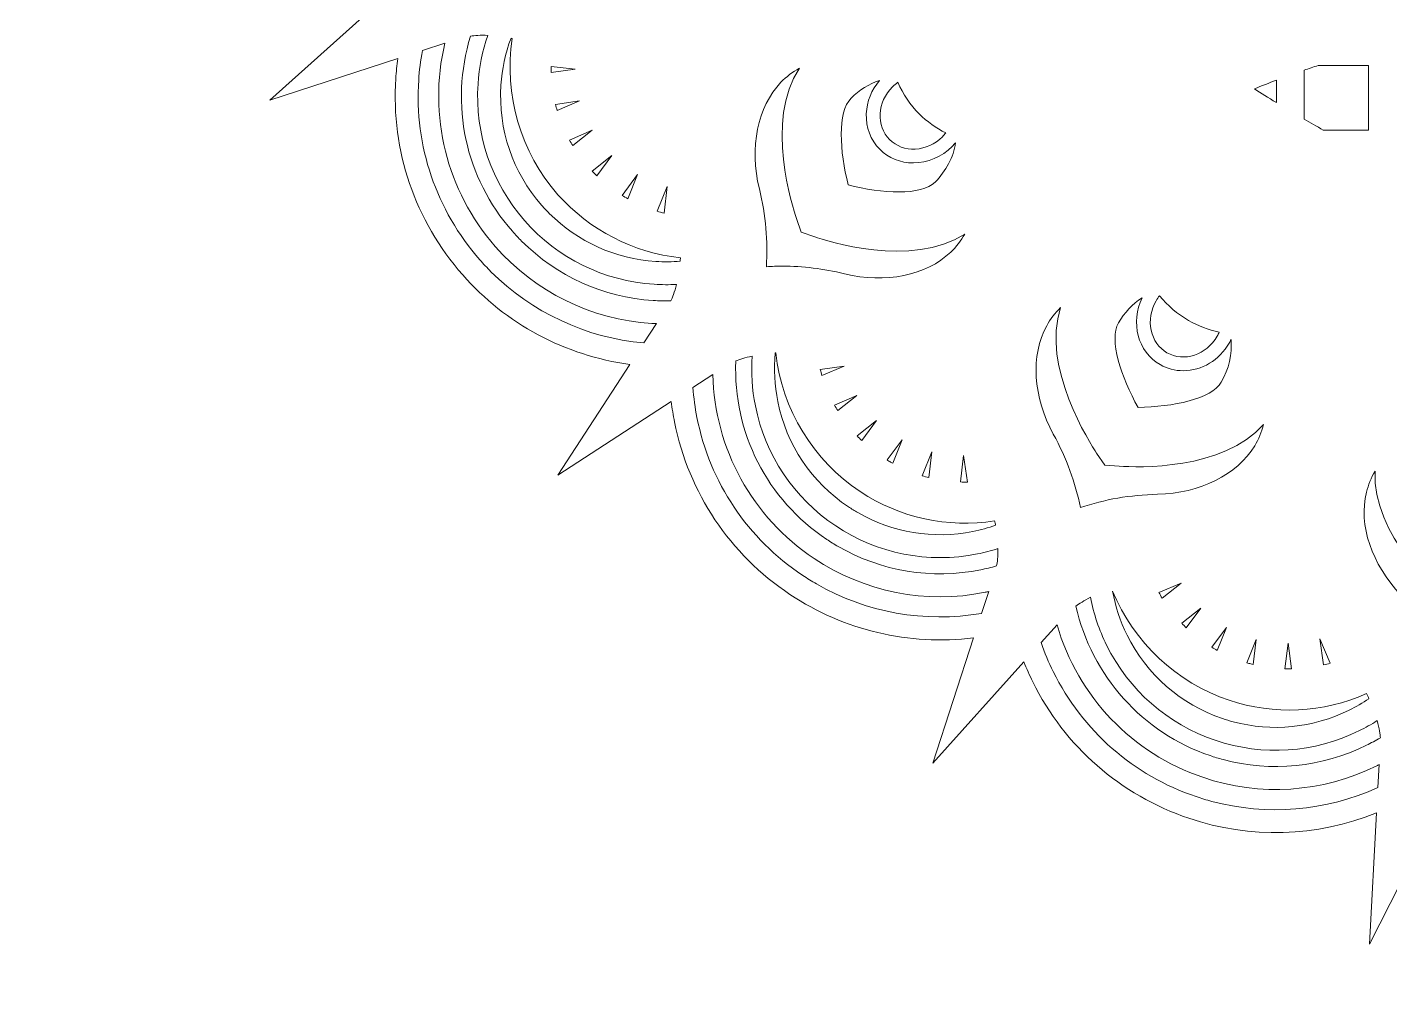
# Model space of a CAD drawing. Header units: millimetres. Extents: x 146 to 1170, y -927 to -143.
# Drawn here: x 579.5 to 722.9, y -926.6 to -823.7 of the extents above; entities that cross this region are included whole.
import ezdxf

# ---------------------------------------------------------------- set-up
doc = ezdxf.new("R2010")
doc.units = ezdxf.units.MM
doc.header["$MEASUREMENT"] = 0
doc.layers.add('Layer 1', color=7, linetype='Continuous')

msp = doc.modelspace()

# ---------------------------------------------------------------- linework, layer by layer
at = {"layer": 'Layer 1', "lineweight": 0}
for points, knots in [([(941.37, -778.97), (942.15, -778.41), (942.88, -777.83), (943.56, -777.23), (949.28, -772.21), (952.7, -765.25), (953.19, -757.65), (953.63, -750.92), (951.66, -744.26), (947.64, -738.84), (947.64, -738.84), (960.55, -736.11), (960.55, -736.11), (960.55, -736.11), (946.72, -733.18), (946.72, -733.18), (947.32, -732.45), (947.88, -731.7), (948.38, -730.95), (952.6, -724.62), (954.11, -717.01), (952.62, -709.54), (951.29, -702.91), (947.64, -696.97), (942.33, -692.77), (942.33, -692.77), (954.05, -686.81), (954.05, -686.81), (954.05, -686.81), (940.05, -687.55), (940.05, -687.55), (940.43, -686.7), (940.77, -685.84), (941.05, -685), (943.5, -677.79), (942.98, -670.05), (939.61, -663.22), (936.6, -657.13), (931.51, -652.33), (925.24, -649.66), (925.24, -649.66), (935.02, -640.86), (935.02, -640.86), (935.02, -640.86), (921.78, -645.18), (921.78, -645.18), (921.93, -644.27), (922.03, -643.37), (922.09, -642.51), (922.58, -634.91), (920.08, -627.57), (915.05, -621.85), (910.54, -616.72), (904.35, -613.39), (897.57, -612.45), (897.57, -612.45), (904.75, -601.41), (904.75, -601.41), (904.75, -601.41), (893.16, -608.95), (893.16, -608.95), (893.06, -608.06), (892.93, -607.2), (892.77, -606.38), (891.28, -598.91), (886.96, -592.47), (880.62, -588.24), (874.91, -584.43), (868.03, -582.82), (861.2, -583.7), (861.2, -583.7), (865.3, -571.13), (865.3, -571.13), (865.3, -571.13), (856.1, -581.36), (856.1, -581.36), (855.79, -580.56), (855.45, -579.79), (855.1, -579.07), (851.72, -572.24), (845.89, -567.13), (838.67, -564.69), (832.13, -562.47), (825.04, -562.72), (818.65, -565.36), (818.65, -565.36), (819.35, -552.1), (819.35, -552.1), (819.35, -552.1), (813.15, -564.31), (813.15, -564.31), (812.66, -563.64), (812.15, -563.01), (811.64, -562.43), (806.61, -556.71), (799.66, -553.29), (792.05, -552.8), (785.13, -552.35), (778.32, -554.44), (772.81, -558.68), (772.81, -558.68), (770.05, -545.61), (770.05, -545.61), (770.05, -545.61), (767.22, -558.97), (767.22, -558.97), (766.61, -558.48), (765.98, -558.03), (765.36, -557.61), (759.02, -553.39), (751.42, -551.88), (743.95, -553.37), (737.12, -554.74), (731.06, -558.54), (726.84, -564.1), (726.84, -564.1), (720.74, -552.1), (720.74, -552.1), (720.74, -552.1), (721.47, -565.72), (721.47, -565.72), (720.78, -565.43), (720.09, -565.17), (719.41, -564.94), (712.19, -562.5), (704.46, -563.01), (697.63, -566.39), (691.37, -569.48), (686.49, -574.74), (683.86, -581.22), (683.86, -581.22), (674.8, -571.14), (674.8, -571.14), (674.8, -571.14), (679.03, -584.12), (679.03, -584.12), (678.33, -584.02), (677.62, -583.95), (676.92, -583.9), (669.32, -583.41), (661.98, -585.91), (656.26, -590.94), (651, -595.56), (647.65, -601.91), (646.8, -608.86), (646.8, -608.86), (635.34, -601.41), (635.34, -601.41), (635.34, -601.41), (642.81, -612.89), (642.81, -612.89), (642.14, -612.98), (641.46, -613.09), (640.79, -613.22), (633.32, -614.71), (626.88, -619.03), (622.65, -625.37), (618.77, -631.18), (617.18, -638.19), (618.15, -645.12), (618.15, -645.12), (605.07, -640.86), (605.07, -640.86), (605.07, -640.86), (615.31, -650.06), (615.31, -650.06), (614.68, -650.32), (614.07, -650.6), (613.47, -650.89), (606.65, -654.27), (601.54, -660.1), (599.1, -667.32), (596.86, -673.93), (597.13, -681.1), (599.85, -687.54), (599.85, -687.54), (586.04, -686.81), (586.04, -686.81), (586.04, -686.81), (598.39, -693.08), (598.39, -693.08), (597.85, -693.49), (597.34, -693.91), (596.84, -694.35), (591.12, -699.38), (587.7, -706.33), (587.2, -713.94), (586.75, -720.89), (588.86, -727.72), (593.14, -733.23), (593.14, -733.23), (579.55, -736.11), (579.55, -736.11), (579.55, -736.11), (593.19, -739), (593.19, -739), (592.78, -739.53), (592.39, -740.08), (592.02, -740.63), (587.8, -746.97), (586.29, -754.57), (587.78, -762.04), (589.14, -768.85), (592.92, -774.89), (598.45, -779.1), (598.45, -779.1), (586.04, -785.42), (586.04, -785.42), (586.04, -785.42), (600.07, -784.67), (600.07, -784.67), (599.8, -785.3), (599.56, -785.94), (599.35, -786.58), (596.9, -793.8), (597.42, -801.53), (600.79, -808.36), (603.85, -814.55), (609.04, -819.39), (615.44, -822.04), (615.44, -822.04), (605.07, -831.36), (605.07, -831.36), (605.07, -831.36), (618.52, -826.98), (618.52, -826.98), (618.43, -827.68), (618.36, -828.38), (618.31, -829.07), (617.82, -836.67), (620.32, -844.01), (625.35, -849.73), (629.88, -854.89), (636.11, -858.22), (642.94, -859.15), (642.94, -859.15), (635.34, -870.81), (635.34, -870.81), (635.34, -870.81), (647.28, -863.05), (647.28, -863.05), (647.37, -863.78), (647.49, -864.5), (647.63, -865.2), (649.12, -872.67), (653.44, -879.12), (659.77, -883.34), (665.46, -887.13), (672.3, -888.75), (679.09, -887.9), (679.09, -887.9), (674.8, -901.09), (674.8, -901.09), (674.8, -901.09), (684.37, -890.43), (684.37, -890.43), (684.66, -891.16), (684.97, -891.85), (685.3, -892.52), (688.68, -899.35), (694.51, -904.45), (701.73, -906.89), (708.16, -909.07), (715.16, -908.87), (721.48, -906.33), (721.48, -906.33), (720.74, -920.12), (720.74, -920.12), (720.74, -920.12), (727.26, -907.3), (727.26, -907.3), (727.75, -907.95), (728.25, -908.58), (728.76, -909.15), (733.79, -914.87), (740.74, -918.3), (748.34, -918.79), (755.09, -919.22), (761.78, -917.24), (767.21, -913.19), (767.21, -913.19), (770.05, -926.61), (770.05, -926.61), (770.05, -926.61), (773.03, -912.5), (773.03, -912.5), (773.7, -913.03), (774.37, -913.52), (775.04, -913.97), (781.38, -918.19), (788.98, -919.7), (796.45, -918.21), (803.06, -916.89), (808.98, -913.26), (813.18, -907.97), (813.18, -907.97), (819.35, -920.12), (819.35, -920.12), (819.35, -920.12), (818.58, -905.7), (818.58, -905.7), (819.4, -906.06), (820.2, -906.38), (820.99, -906.64), (828.2, -909.09), (835.94, -908.57), (842.77, -905.2), (848.79, -902.22), (853.56, -897.2), (856.25, -891.02), (856.25, -891.02), (865.3, -901.09), (865.3, -901.09), (865.3, -901.09), (860.83, -887.38), (860.83, -887.38), (861.73, -887.52), (862.62, -887.62), (863.48, -887.68), (871.08, -888.17), (878.42, -885.67), (884.14, -880.64), (889.18, -876.22), (892.49, -870.14), (893.49, -863.49), (893.49, -863.49), (904.75, -870.81), (904.75, -870.81), (904.75, -870.81), (896.91, -858.76), (896.91, -858.76), (897.84, -858.67), (898.75, -858.53), (899.61, -858.36), (907.08, -856.87), (913.52, -852.55), (917.75, -846.22), (921.47, -840.63), (923.1, -833.91), (922.35, -827.23), (922.35, -827.23), (935.03, -831.36), (935.03, -831.36), (935.03, -831.36), (924.38, -821.79), (924.38, -821.79), (925.27, -821.46), (926.12, -821.09), (926.92, -820.69), (933.75, -817.31), (938.86, -811.48), (941.3, -804.26), (943.46, -797.9), (943.28, -790.97), (940.82, -784.71), (940.82, -784.71), (954.05, -785.42), (954.05, -785.42), (954.05, -785.42), (941.37, -778.97), (941.37, -778.97)], [0, 0, 0, 0, 1, 1, 1, 2, 2, 2, 3, 3, 3, 4, 4, 4, 5, 5, 5, 6, 6, 6, 7, 7, 7, 8, 8, 8, 9, 9, 9, 10, 10, 10, 11, 11, 11, 12, 12, 12, 13, 13, 13, 14, 14, 14, 15, 15, 15, 16, 16, 16, 17, 17, 17, 18, 18, 18, 19, 19, 19, 20, 20, 20, 21, 21, 21, 22, 22, 22, 23, 23, 23, 24, 24, 24, 25, 25, 25, 26, 26, 26, 27, 27, 27, 28, 28, 28, 29, 29, 29, 30, 30, 30, 31, 31, 31, 32, 32, 32, 33, 33, 33, 34, 34, 34, 35, 35, 35, 36, 36, 36, 37, 37, 37, 38, 38, 38, 39, 39, 39, 40, 40, 40, 41, 41, 41, 42, 42, 42, 43, 43, 43, 44, 44, 44, 45, 45, 45, 46, 46, 46, 47, 47, 47, 48, 48, 48, 49, 49, 49, 50, 50, 50, 51, 51, 51, 52, 52, 52, 53, 53, 53, 54, 54, 54, 55, 55, 55, 56, 56, 56, 57, 57, 57, 58, 58, 58, 59, 59, 59, 60, 60, 60, 61, 61, 61, 62, 62, 62, 63, 63, 63, 64, 64, 64, 65, 65, 65, 66, 66, 66, 67, 67, 67, 68, 68, 68, 69, 69, 69, 70, 70, 70, 71, 71, 71, 72, 72, 72, 73, 73, 73, 74, 74, 74, 75, 75, 75, 76, 76, 76, 77, 77, 77, 78, 78, 78, 79, 79, 79, 80, 80, 80, 81, 81, 81, 82, 82, 82, 83, 83, 83, 84, 84, 84, 85, 85, 85, 86, 86, 86, 87, 87, 87, 88, 88, 88, 89, 89, 89, 90, 90, 90, 91, 91, 91, 92, 92, 92, 93, 93, 93, 94, 94, 94, 95, 95, 95, 96, 96, 96, 97, 97, 97, 98, 98, 98, 99, 99, 99, 100, 100, 100, 101, 101, 101, 102, 102, 102, 103, 103, 103, 104, 104, 104, 105, 105, 105, 106, 106, 106, 107, 107, 107, 108, 108, 108, 109, 109, 109, 110, 110, 110, 111, 111, 111, 112, 112, 112, 113, 113, 113, 114, 114, 114, 115, 115, 115, 116, 116, 116, 117, 117, 117, 118, 118, 118, 119, 119, 119, 120, 120, 120, 120]), ([(644.4, -856.89), (638.32, -856.34), (632.61, -853.68), (628.32, -849.39), (627.92, -848.99), (627.53, -848.57), (627.16, -848.14), (622.55, -842.9), (620.27, -836.18), (620.72, -829.22), (620.78, -828.22), (620.91, -827.18), (621.11, -826.14), (621.11, -826.14), (623.47, -825.37), (623.47, -825.37), (621.68, -832.94), (623.64, -840.89), (628.77, -846.73), (632.99, -851.54), (638.84, -854.42), (645.23, -854.83), (645.4, -854.84), (645.56, -854.85), (645.73, -854.85), (645.73, -854.85), (644.4, -856.89), (644.4, -856.89)], [0, 0, 0, 0, 1, 1, 1, 2, 2, 2, 3, 3, 3, 4, 4, 4, 5, 5, 5, 6, 6, 6, 7, 7, 7, 8, 8, 8, 9, 9, 9, 9]), ([(647.24, -852.46), (646.62, -852.48), (645.99, -852.46), (645.39, -852.42), (640.15, -852.09), (635.24, -849.87), (631.55, -846.18), (631.22, -845.84), (630.89, -845.49), (630.58, -845.14), (625.61, -839.49), (623.97, -831.82), (626.17, -824.6), (626.6, -824.55), (627.21, -824.5), (627.98, -824.53), (627.42, -826.19), (627.08, -827.9), (626.96, -829.63), (626.62, -834.92), (628.36, -840.03), (631.86, -844.01), (635.36, -848), (640.2, -850.38), (645.5, -850.72), (646.27, -850.77), (647.06, -850.77), (647.85, -850.73), (647.64, -851.55), (647.4, -852.13), (647.24, -852.46)], [0, 0, 0, 0, 1, 1, 1, 2, 2, 2, 3, 3, 3, 4, 4, 4, 5, 5, 5, 6, 6, 6, 7, 7, 7, 8, 8, 8, 9, 9, 9, 10, 10, 10, 10]), ([(648.23, -848.29), (647.37, -848.36), (646.5, -848.37), (645.65, -848.32), (641.42, -848.04), (637.44, -846.25), (634.46, -843.26), (634.19, -842.99), (633.92, -842.71), (633.67, -842.42), (630.6, -838.92), (629.07, -834.43), (629.37, -829.78), (629.48, -828.1), (629.83, -826.43), (630.43, -824.83), (630.47, -824.84), (630.51, -824.85), (630.56, -824.86), (629.65, -830.74), (631.44, -836.86), (635.37, -841.29), (638.71, -845.04), (643.27, -847.39), (648.25, -847.92), (648.24, -848.04), (648.24, -848.17), (648.23, -848.29)], [0, 0, 0, 0, 1, 1, 1, 2, 2, 2, 3, 3, 3, 4, 4, 4, 5, 5, 5, 6, 6, 6, 7, 7, 7, 8, 8, 8, 9, 9, 9, 9]), ([(634.65, -828.45), (634.64, -828.23), (634.64, -828.01), (634.64, -827.79), (634.64, -827.79), (637.17, -828.09), (637.17, -828.09), (637.17, -828.09), (634.65, -828.45), (634.65, -828.45)], [0, 0, 0, 0, 1, 1, 1, 2, 2, 2, 3, 3, 3, 3]), ([(656.55, -840.67), (655.49, -836.33), (656.37, -832.04), (658.82, -829.47), (659.39, -828.88), (660.04, -828.39), (660.77, -827.99), (657.07, -833.5), (660.07, -842.71), (660.45, -843.79), (660.45, -843.79), (660.94, -845.23), (660.94, -845.23), (660.94, -845.23), (662.38, -845.73), (662.38, -845.73), (663.46, -846.1), (672.63, -849.08), (678.15, -845.43), (677.75, -846.14), (677.26, -846.78), (676.68, -847.33), (674.11, -849.8), (669.82, -850.67), (665.49, -849.61), (663.3, -849.08), (661.11, -848.81), (658.98, -848.81), (658.42, -848.81), (657.85, -848.83), (657.29, -848.87), (657.47, -846.22), (657.22, -843.46), (656.55, -840.67)], [0, 0, 0, 0, 1, 1, 1, 2, 2, 2, 3, 3, 3, 4, 4, 4, 5, 5, 5, 6, 6, 6, 7, 7, 7, 8, 8, 8, 9, 9, 9, 10, 10, 10, 11, 11, 11, 11]), ([(715.86, -834.49), (715.18, -834.11), (714.5, -833.73), (713.84, -833.35), (713.84, -833.35), (713.84, -828.2), (713.84, -828.2), (714.33, -828.03), (714.83, -827.86), (715.33, -827.7), (715.33, -827.7), (720.63, -827.7), (720.63, -827.7), (720.63, -827.7), (720.63, -834.49), (720.63, -834.49), (720.63, -834.49), (715.86, -834.49), (715.86, -834.49)], [0, 0, 0, 0, 1, 1, 1, 2, 2, 2, 3, 3, 3, 4, 4, 4, 5, 5, 5, 6, 6, 6, 6]), ([(676.84, -836.22), (676.96, -836.09), (677.08, -835.96), (677.2, -835.82), (676.95, -837.35), (676.2, -838.8), (675.03, -839.97), (673.58, -841.42), (669.43, -841.17), (665.9, -840.27), (665, -836.75), (664.75, -832.6), (666.2, -831.14), (667.06, -830.29), (668.08, -829.65), (669.19, -829.27), (668.35, -830.27), (667.86, -831.49), (667.8, -832.77), (667.74, -834.21), (668.25, -835.55), (669.22, -836.52), (670.14, -837.44), (671.4, -837.95), (672.75, -837.95), (674.25, -837.95), (675.74, -837.32), (676.84, -836.22)], [0, 0, 0, 0, 1, 1, 1, 2, 2, 2, 3, 3, 3, 4, 4, 4, 5, 5, 5, 6, 6, 6, 7, 7, 7, 8, 8, 8, 9, 9, 9, 9]), ([(675.81, -835.19), (675.02, -835.98), (674.01, -836.44), (672.95, -836.49), (671.91, -836.55), (670.95, -836.19), (670.25, -835.5), (668.8, -834.05), (668.94, -831.55), (670.56, -829.94), (670.72, -829.77), (670.91, -829.61), (671.11, -829.47), (671.66, -830.72), (672.41, -831.83), (673.37, -832.79), (674.18, -833.6), (675.12, -834.28), (676.16, -834.8), (676.05, -834.94), (675.93, -835.07), (675.81, -835.19)], [0, 0, 0, 0, 1, 1, 1, 2, 2, 2, 3, 3, 3, 4, 4, 4, 5, 5, 5, 6, 6, 6, 7, 7, 7, 7]), ([(710.93, -829.25), (710.93, -829.25), (710.93, -831.6), (710.93, -831.6), (710.07, -831.07), (709.32, -830.6), (708.63, -830.15), (709.39, -829.84), (710.16, -829.54), (710.93, -829.25)], [0, 0, 0, 0, 1, 1, 1, 2, 2, 2, 3, 3, 3, 3]), ([(637.65, -831.42), (637.65, -831.42), (635.28, -832.44), (635.28, -832.44), (635.22, -832.22), (635.16, -832.01), (635.11, -831.79), (635.11, -831.79), (637.65, -831.42), (637.65, -831.42)], [0, 0, 0, 0, 1, 1, 1, 2, 2, 2, 3, 3, 3, 3]), ([(638.97, -834.52), (638.97, -834.52), (636.92, -836.13), (636.92, -836.13), (636.8, -835.94), (636.69, -835.74), (636.58, -835.54), (636.58, -835.54), (638.97, -834.52), (638.97, -834.52)], [0, 0, 0, 0, 1, 1, 1, 2, 2, 2, 3, 3, 3, 3]), ([(641.05, -837.17), (641.05, -837.17), (639.45, -839.3), (639.45, -839.3), (639.38, -839.24), (639.32, -839.17), (639.26, -839.11), (639.16, -839.01), (639.06, -838.91), (638.96, -838.81), (638.96, -838.81), (641.05, -837.17), (641.05, -837.17)], [0, 0, 0, 0, 1, 1, 1, 2, 2, 2, 3, 3, 3, 4, 4, 4, 4]), ([(643.74, -839.18), (643.74, -839.18), (642.72, -841.73), (642.72, -841.73), (642.51, -841.61), (642.31, -841.49), (642.11, -841.36), (642.11, -841.36), (643.74, -839.18), (643.74, -839.18)], [0, 0, 0, 0, 1, 1, 1, 2, 2, 2, 3, 3, 3, 3]), ([(646.86, -840.44), (646.86, -840.44), (646.53, -843.23), (646.53, -843.23), (646.29, -843.17), (646.05, -843.11), (645.82, -843.04), (645.82, -843.04), (646.86, -840.44), (646.86, -840.44)], [0, 0, 0, 0, 1, 1, 1, 2, 2, 2, 3, 3, 3, 3]), ([(694.32, -854.77), (694.95, -853.69), (695.8, -852.79), (696.81, -852.13), (695.56, -854.73), (696.35, -857.81), (698.7, -859.17), (699.43, -859.59), (700.27, -859.81), (701.12, -859.81), (703.08, -859.81), (704.94, -858.7), (705.97, -856.9), (706.04, -856.79), (706.1, -856.66), (706.16, -856.54), (706.29, -858.06), (705.94, -859.62), (705.13, -861.01), (704.11, -862.78), (700.03, -863.61), (696.39, -863.67), (694.61, -860.49), (693.3, -856.55), (694.32, -854.77)], [0, 0, 0, 0, 1, 1, 1, 2, 2, 2, 3, 3, 3, 4, 4, 4, 5, 5, 5, 6, 6, 6, 7, 7, 7, 8, 8, 8, 8]), ([(704.93, -855.74), (704.87, -855.89), (704.79, -856.04), (704.71, -856.18), (703.57, -858.16), (701.2, -858.93), (699.42, -857.91), (698.57, -857.42), (697.98, -856.58), (697.76, -855.56), (697.54, -854.52), (697.73, -853.42), (698.28, -852.46), (698.39, -852.28), (698.51, -852.09), (698.65, -851.92), (699.5, -852.97), (700.52, -853.84), (701.69, -854.52), (702.69, -855.1), (703.78, -855.51), (704.93, -855.74)], [0, 0, 0, 0, 1, 1, 1, 2, 2, 2, 3, 3, 3, 4, 4, 4, 5, 5, 5, 6, 6, 6, 7, 7, 7, 7]), ([(686.78, -855.08), (687.16, -854.38), (687.66, -853.74), (688.24, -853.17), (686.14, -859.43), (691.4, -867.53), (692.03, -868.48), (692.03, -868.48), (692.88, -869.75), (692.88, -869.75), (692.88, -869.75), (694.41, -869.85), (694.41, -869.85), (696.27, -869.98), (705.35, -870.32), (709.58, -865.46), (709.38, -866.26), (709.07, -867.01), (708.65, -867.71), (706.81, -870.75), (702.89, -872.7), (698.43, -872.81), (695.56, -872.87), (692.83, -873.35), (690.32, -874.21), (689.81, -871.6), (688.85, -869), (687.47, -866.48), (685.33, -862.57), (685.07, -858.2), (686.78, -855.08)], [0, 0, 0, 0, 1, 1, 1, 2, 2, 2, 3, 3, 3, 4, 4, 4, 5, 5, 5, 6, 6, 6, 7, 7, 7, 8, 8, 8, 9, 9, 9, 10, 10, 10, 10]), ([(681.51, -880.34), (680.93, -880.51), (680.38, -880.64), (679.83, -880.75), (674.68, -881.78), (669.37, -880.91), (664.85, -878.3), (664.44, -878.07), (664.03, -877.81), (663.64, -877.55), (657.35, -873.36), (653.79, -866.35), (654.07, -858.78), (654.47, -858.63), (655.05, -858.43), (655.79, -858.27), (655.67, -860.01), (655.79, -861.77), (656.13, -863.5), (657.17, -868.7), (660.17, -873.19), (664.58, -876.13), (669, -879.07), (674.29, -880.12), (679.49, -879.08), (680.21, -878.94), (680.93, -878.75), (681.64, -878.52), (681.65, -879.36), (681.58, -879.98), (681.51, -880.34)], [0, 0, 0, 0, 1, 1, 1, 2, 2, 2, 3, 3, 3, 4, 4, 4, 5, 5, 5, 6, 6, 6, 7, 7, 7, 8, 8, 8, 9, 9, 9, 10, 10, 10, 10]), ([(658.23, -857.94), (658.24, -857.94), (658.25, -857.94), (658.27, -857.94), (658.92, -863.84), (662.23, -869.28), (667.16, -872.53), (671.35, -875.29), (676.36, -876.37), (681.3, -875.6), (681.33, -875.75), (681.37, -875.9), (681.4, -876.07), (680.62, -876.34), (679.82, -876.56), (679.02, -876.72), (674.86, -877.55), (670.56, -876.84), (666.9, -874.73), (666.57, -874.54), (666.24, -874.34), (665.92, -874.12), (662.04, -871.54), (659.41, -867.6), (658.49, -863.03), (658.16, -861.35), (658.07, -859.64), (658.23, -857.94)], [0, 0, 0, 0, 1, 1, 1, 2, 2, 2, 3, 3, 3, 4, 4, 4, 5, 5, 5, 6, 6, 6, 7, 7, 7, 8, 8, 8, 9, 9, 9, 9]), ([(663.14, -860.32), (663.08, -860.11), (663.02, -859.89), (662.96, -859.68), (662.96, -859.68), (665.48, -859.32), (665.48, -859.32), (665.48, -859.32), (663.14, -860.32), (663.14, -860.32)], [0, 0, 0, 0, 1, 1, 1, 2, 2, 2, 3, 3, 3, 3]), ([(679.93, -885.34), (673.94, -886.35), (667.78, -885.25), (662.56, -882.24), (662.07, -881.95), (661.58, -881.65), (661.11, -881.34), (655.31, -877.47), (651.36, -871.57), (649.99, -864.73), (649.79, -863.71), (649.64, -862.65), (649.56, -861.56), (649.56, -861.56), (651.65, -860.21), (651.65, -860.21), (651.85, -868.02), (655.81, -875.23), (662.3, -879.55), (667.63, -883.11), (674.02, -884.37), (680.3, -883.12), (680.42, -883.09), (680.55, -883.06), (680.68, -883.04), (680.68, -883.04), (679.93, -885.34), (679.93, -885.34)], [0, 0, 0, 0, 1, 1, 1, 2, 2, 2, 3, 3, 3, 4, 4, 4, 5, 5, 5, 6, 6, 6, 7, 7, 7, 8, 8, 8, 9, 9, 9, 9]), ([(666.81, -862.41), (666.81, -862.41), (664.79, -864), (664.79, -864), (664.67, -863.81), (664.56, -863.61), (664.45, -863.42), (664.45, -863.42), (666.81, -862.41), (666.81, -862.41)], [0, 0, 0, 0, 1, 1, 1, 2, 2, 2, 3, 3, 3, 3]), ([(668.89, -865.06), (668.89, -865.06), (667.32, -867.15), (667.32, -867.15), (667.16, -866.99), (667, -866.83), (666.84, -866.67), (666.84, -866.67), (668.89, -865.06), (668.89, -865.06)], [0, 0, 0, 0, 1, 1, 1, 2, 2, 2, 3, 3, 3, 3]), ([(671.58, -867.08), (671.58, -867.08), (670.59, -869.55), (670.59, -869.55), (670.51, -869.51), (670.43, -869.46), (670.35, -869.42), (670.23, -869.35), (670.11, -869.28), (669.99, -869.2), (669.99, -869.2), (671.58, -867.08), (671.58, -867.08)], [0, 0, 0, 0, 1, 1, 1, 2, 2, 2, 3, 3, 3, 4, 4, 4, 4]), ([(674.7, -868.33), (674.7, -868.33), (674.38, -871.05), (674.38, -871.05), (674.15, -870.99), (673.92, -870.93), (673.69, -870.86), (673.69, -870.86), (674.7, -868.33), (674.7, -868.33)], [0, 0, 0, 0, 1, 1, 1, 2, 2, 2, 3, 3, 3, 3]), ([(678.44, -871.52), (678.19, -871.52), (677.95, -871.52), (677.71, -871.51), (677.71, -871.51), (678.04, -868.73), (678.04, -868.73), (678.04, -868.73), (678.44, -871.52), (678.44, -871.52)], [0, 0, 0, 0, 1, 1, 1, 2, 2, 2, 3, 3, 3, 3]), ([(724.03, -883.41), (720.95, -880.18), (719.56, -876.03), (720.41, -872.58), (720.6, -871.81), (720.9, -871.08), (721.31, -870.39), (720.93, -876.97), (728.08, -883.4), (728.93, -884.15), (728.93, -884.15), (730.08, -885.15), (730.08, -885.15), (730.08, -885.15), (731.58, -884.86), (731.58, -884.86), (732.7, -884.64), (742.21, -882.62), (745.12, -876.65), (745.14, -877.49), (745.03, -878.32), (744.8, -879.11), (743.81, -882.53), (740.53, -885.43), (736.25, -886.69), (733.49, -887.49), (730.98, -888.65), (728.78, -890.14), (727.61, -887.75), (726.01, -885.49), (724.03, -883.41)], [0, 0, 0, 0, 1, 1, 1, 2, 2, 2, 3, 3, 3, 4, 4, 4, 5, 5, 5, 6, 6, 6, 7, 7, 7, 8, 8, 8, 9, 9, 9, 10, 10, 10, 10]), ([(698.58, -883.15), (698.58, -883.15), (700.92, -882.15), (700.92, -882.15), (700.92, -882.15), (698.92, -883.72), (698.92, -883.72), (698.8, -883.53), (698.69, -883.34), (698.58, -883.15)], [0, 0, 0, 0, 1, 1, 1, 2, 2, 2, 3, 3, 3, 3]), ([(720.42, -899.21), (715.73, -901.53), (710.36, -902.06), (705.32, -900.71), (704.86, -900.59), (704.41, -900.45), (703.96, -900.3), (696.88, -897.91), (691.49, -891.89), (689.84, -884.57), (690.19, -884.32), (690.71, -883.98), (691.38, -883.64), (691.72, -885.39), (692.29, -887.09), (693.07, -888.67), (695.42, -893.43), (699.48, -896.98), (704.51, -898.68), (709.53, -900.38), (714.91, -900.02), (719.67, -897.67), (720.29, -897.37), (720.92, -897.01), (721.53, -896.62), (721.76, -897.46), (721.84, -898.08), (721.87, -898.42), (721.37, -898.72), (720.89, -898.97), (720.42, -899.21)], [0, 0, 0, 0, 1, 1, 1, 2, 2, 2, 3, 3, 3, 4, 4, 4, 5, 5, 5, 6, 6, 6, 7, 7, 7, 8, 8, 8, 9, 9, 9, 10, 10, 10, 10]), ([(705.96, -894.47), (710.72, -896.06), (715.84, -895.81), (720.41, -893.78), (720.5, -893.95), (720.59, -894.13), (720.67, -894.31), (720, -894.76), (719.31, -895.16), (718.6, -895.51), (714.8, -897.39), (710.46, -897.83), (706.38, -896.73), (706.01, -896.64), (705.64, -896.52), (705.28, -896.4), (700.86, -894.91), (697.3, -891.78), (695.23, -887.61), (694.51, -886.15), (694, -884.6), (693.71, -882.99), (695.91, -888.37), (700.46, -892.65), (705.96, -894.47)], [0, 0, 0, 0, 1, 1, 1, 2, 2, 2, 3, 3, 3, 4, 4, 4, 5, 5, 5, 6, 6, 6, 7, 7, 7, 8, 8, 8, 8]), ([(700.98, -886.38), (700.98, -886.38), (703, -884.8), (703, -884.8), (703, -884.8), (701.46, -886.85), (701.46, -886.85), (701.3, -886.7), (701.14, -886.54), (700.98, -886.38)], [0, 0, 0, 0, 1, 1, 1, 2, 2, 2, 3, 3, 3, 3]), ([(721.62, -903.65), (716.12, -906.14), (709.92, -906.66), (704.13, -905.11), (703.58, -904.96), (703.04, -904.79), (702.5, -904.61), (695.89, -902.38), (690.55, -897.7), (687.46, -891.45), (686.98, -890.49), (686.56, -889.47), (686.19, -888.41), (686.19, -888.41), (687.86, -886.55), (687.86, -886.55), (690.06, -894.1), (695.76, -900.07), (703.19, -902.58), (709.25, -904.64), (715.75, -904.2), (721.49, -901.37), (721.58, -901.32), (721.66, -901.28), (721.75, -901.23), (721.75, -901.23), (721.62, -903.65), (721.62, -903.65)], [0, 0, 0, 0, 1, 1, 1, 2, 2, 2, 3, 3, 3, 4, 4, 4, 5, 5, 5, 6, 6, 6, 7, 7, 7, 8, 8, 8, 9, 9, 9, 9]), ([(704.13, -888.9), (704.13, -888.9), (705.69, -886.81), (705.69, -886.81), (705.69, -886.81), (704.72, -889.23), (704.72, -889.23), (704.52, -889.13), (704.32, -889.01), (704.13, -888.9)], [0, 0, 0, 0, 1, 1, 1, 2, 2, 2, 3, 3, 3, 3]), ([(707.83, -890.53), (707.83, -890.53), (708.82, -888.07), (708.82, -888.07), (708.82, -888.07), (708.5, -890.71), (708.5, -890.71), (708.41, -890.69), (708.32, -890.67), (708.23, -890.65), (708.1, -890.61), (707.96, -890.57), (707.83, -890.53)], [0, 0, 0, 0, 1, 1, 1, 2, 2, 2, 3, 3, 3, 4, 4, 4, 4]), ([(712.54, -891.18), (712.31, -891.18), (712.07, -891.18), (711.83, -891.17), (711.83, -891.17), (712.16, -888.47), (712.16, -888.47), (712.16, -888.47), (712.54, -891.18), (712.54, -891.18)], [0, 0, 0, 0, 1, 1, 1, 2, 2, 2, 3, 3, 3, 3]), ([(715.88, -890.76), (715.88, -890.76), (715.49, -888), (715.49, -888), (715.49, -888), (716.59, -890.58), (716.59, -890.58), (716.36, -890.65), (716.12, -890.71), (715.88, -890.76)], [0, 0, 0, 0, 1, 1, 1, 2, 2, 2, 3, 3, 3, 3])]:
    msp.add_open_spline(points, degree=3, knots=knots, dxfattribs=at)

doc.saveas('drawing.dxf')
